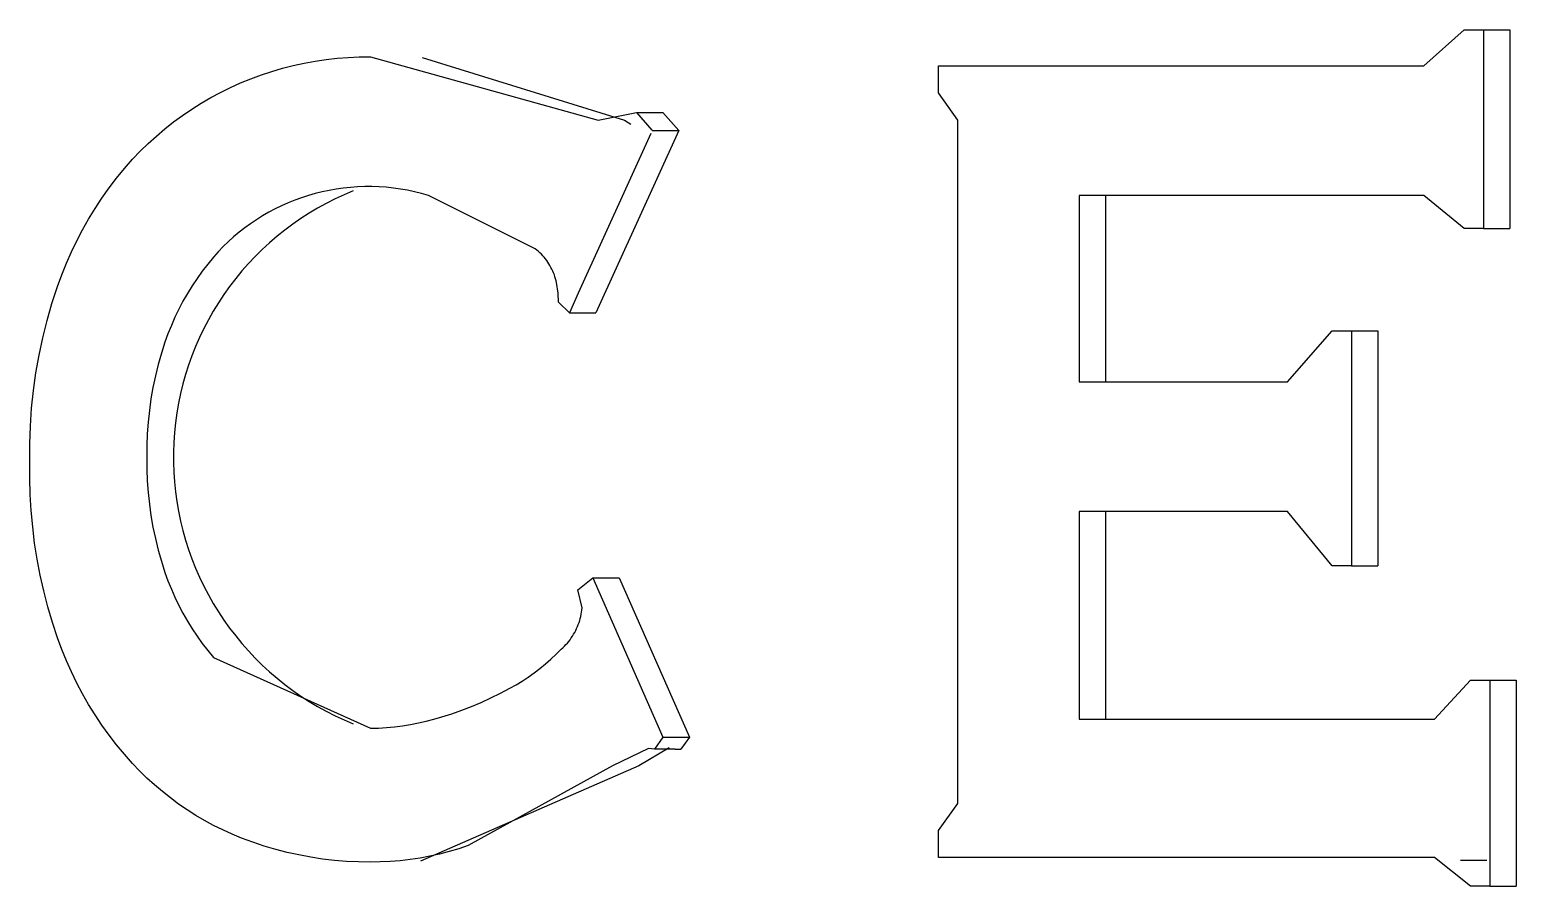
# Model space of a CAD drawing. Header units: millimetres. Extents: x -1480 to 5249, y -840 to 3860.
# Drawn here: x -679.225 to -675.847, y 3065.919 to 3067.865 of the extents above; entities that cross this region are included whole.
import ezdxf

# ---------------------------------------------------------------- set-up
doc = ezdxf.new("R2010")
doc.units = ezdxf.units.MM
doc.header["$MEASUREMENT"] = 0
doc.layers.add('Utwórz2D linie widoczne', color=7, linetype='Continuous', true_color=0x000000)

msp = doc.modelspace()

# ---------------------------------------------------------------- linework, layer by layer
at = {"layer": 'Utwórz2D linie widoczne'}
for p, q in [((-676.0572, 3067.7824), (-675.9653, 3067.8645)), ((-675.9653, 3067.8645), (-675.9218, 3067.8645)), ((-675.9218, 3067.8645), (-675.9218, 3067.4129)), ((-675.9218, 3067.8645), (-675.8617, 3067.8645)), ((-675.8617, 3067.8645), (-675.8617, 3067.4129)), ((-678.5767, 3067.7932), (-678.5517, 3067.7969)), ((-678.5517, 3067.7969), (-678.5266, 3067.7997)), ((-678.5266, 3067.7997), (-678.5015, 3067.8016)), ((-678.5015, 3067.8016), (-678.4763, 3067.8027)), ((-678.4763, 3067.8027), (-678.451, 3067.8028)), ((-678.451, 3067.8028), (-677.9337, 3067.6592)), ((-678.3332, 3067.8013), (-677.8736, 3067.6592)), ((-678.6988, 3067.7621), (-678.6748, 3067.77)), ((-678.6748, 3067.77), (-678.6506, 3067.7771)), ((-678.6506, 3067.7771), (-678.6262, 3067.7833)), ((-678.6262, 3067.7833), (-678.6015, 3067.7887)), ((-678.6015, 3067.7887), (-678.5767, 3067.7932)), ((-677.1598, 3067.7824), (-676.0572, 3067.7824)), ((-677.1598, 3067.7209), (-677.1598, 3067.7824)), ((-678.7915, 3067.7222), (-678.7688, 3067.7334)), ((-678.7688, 3067.7334), (-678.7458, 3067.7438)), ((-678.7458, 3067.7438), (-678.7225, 3067.7533)), ((-678.7225, 3067.7533), (-678.6988, 3067.7621)), ((-678.8568, 3067.6841), (-678.8355, 3067.6976)), ((-678.8355, 3067.6976), (-678.8137, 3067.7103)), ((-678.8137, 3067.7103), (-678.7915, 3067.7222)), ((-677.1164, 3067.6592), (-677.1598, 3067.7209)), ((-678.8981, 3067.655), (-678.8777, 3067.6699)), ((-678.8777, 3067.6699), (-678.8568, 3067.6841)), ((-677.9337, 3067.6592), (-677.8466, 3067.6763)), ((-677.8466, 3067.6763), (-677.8116, 3067.6367)), ((-677.8466, 3067.6763), (-677.7865, 3067.6763)), ((-677.7865, 3067.6763), (-677.7503, 3067.6354)), ((-678.9372, 3067.6231), (-678.9179, 3067.6394)), ((-678.9179, 3067.6394), (-678.8981, 3067.655)), ((-677.8134, 3067.6287), (-677.9788, 3067.2657)), ((-677.7503, 3067.6354), (-677.9388, 3067.2216)), ((-677.8736, 3067.6592), (-677.8591, 3067.6503)), ((-677.8104, 3067.6354), (-677.7503, 3067.6354)), ((-677.1164, 3066.1066), (-677.1164, 3067.6592)), ((-678.974, 3067.5886), (-678.9559, 3067.6062)), ((-678.9559, 3067.6062), (-678.9372, 3067.6231)), ((-679.01, 3067.5492), (-678.9915, 3067.5704)), ((-678.9915, 3067.5704), (-678.974, 3067.5886)), ((-679.0448, 3067.505), (-679.0277, 3067.5274)), ((-679.0277, 3067.5274), (-679.01, 3067.5492)), ((-679.061, 3067.482), (-679.0448, 3067.505)), ((-678.5764, 3067.4923), (-678.592, 3067.4878)), ((-678.5606, 3067.4962), (-678.5764, 3067.4923)), ((-678.5446, 3067.4996), (-678.5606, 3067.4962)), ((-678.5286, 3067.5025), (-678.5446, 3067.4996)), ((-678.5125, 3067.5047), (-678.5286, 3067.5025)), ((-678.4963, 3067.5064), (-678.5125, 3067.5047)), ((-678.4901, 3067.4985), (-678.5108, 3067.4898)), ((-678.48, 3067.5076), (-678.4963, 3067.5064)), ((-678.4638, 3067.5082), (-678.48, 3067.5076)), ((-678.4475, 3067.5082), (-678.4638, 3067.5082)), ((-678.4312, 3067.5076), (-678.4475, 3067.5082)), ((-678.415, 3067.5065), (-678.4312, 3067.5076)), ((-678.3988, 3067.5048), (-678.415, 3067.5065)), ((-678.3827, 3067.5026), (-678.3988, 3067.5048)), ((-678.3666, 3067.4997), (-678.3827, 3067.5026)), ((-678.3507, 3067.4964), (-678.3666, 3067.4997)), ((-678.3349, 3067.4925), (-678.3507, 3067.4964)), ((-678.3192, 3067.488), (-678.3349, 3067.4925)), ((-679.0912, 3067.4345), (-679.0765, 3067.4585)), ((-679.0765, 3067.4585), (-679.061, 3067.482)), ((-678.6528, 3067.4645), (-678.6674, 3067.4574)), ((-678.6379, 3067.4711), (-678.6528, 3067.4645)), ((-678.6228, 3067.4772), (-678.6379, 3067.4711)), ((-678.6075, 3067.4828), (-678.6228, 3067.4772)), ((-678.592, 3067.4878), (-678.6075, 3067.4828)), ((-678.5709, 3067.4593), (-678.5902, 3067.4478)), ((-678.5512, 3067.4701), (-678.5709, 3067.4593)), ((-678.5312, 3067.4803), (-678.5512, 3067.4701)), ((-678.5108, 3067.4898), (-678.5312, 3067.4803)), ((-678.0762, 3067.3669), (-678.3192, 3067.488)), ((-676.8407, 3067.488), (-676.8407, 3067.0643)), ((-676.0572, 3067.488), (-676.8407, 3067.488)), ((-676.7806, 3067.488), (-676.7806, 3067.0643)), ((-675.9653, 3067.4129), (-676.0572, 3067.488)), ((-679.1051, 3067.41), (-679.0912, 3067.4345)), ((-678.7097, 3067.433), (-678.7232, 3067.4239)), ((-678.6959, 3067.4416), (-678.7097, 3067.433)), ((-678.6818, 3067.4497), (-678.6959, 3067.4416)), ((-678.6674, 3067.4574), (-678.6818, 3067.4497)), ((-678.6091, 3067.4356), (-678.6275, 3067.4228)), ((-678.5902, 3067.4478), (-678.6091, 3067.4356)), ((-679.1182, 3067.3851), (-679.1051, 3067.41)), ((-678.7617, 3067.3939), (-678.7738, 3067.383)), ((-678.7492, 3067.4043), (-678.7617, 3067.3939)), ((-678.7364, 3067.4143), (-678.7492, 3067.4043)), ((-678.7232, 3067.4239), (-678.7364, 3067.4143)), ((-678.663, 3067.3953), (-678.6801, 3067.3807)), ((-678.6455, 3067.4094), (-678.663, 3067.3953)), ((-678.6275, 3067.4228), (-678.6455, 3067.4094)), ((-675.9218, 3067.4129), (-675.9653, 3067.4129)), ((-675.9218, 3067.4129), (-675.8617, 3067.4129)), ((-679.1419, 3067.334), (-679.1305, 3067.3598)), ((-679.1305, 3067.3598), (-679.1182, 3067.3851)), ((-678.7969, 3067.36), (-678.8078, 3067.3479)), ((-678.7856, 3067.3717), (-678.7969, 3067.36)), ((-678.7738, 3067.383), (-678.7856, 3067.3717)), ((-678.6966, 3067.3654), (-678.7126, 3067.3496)), ((-678.6801, 3067.3807), (-678.6966, 3067.3654)), ((-678.0726, 3067.364), (-678.0762, 3067.3669)), ((-678.0691, 3067.3609), (-678.0726, 3067.364)), ((-678.0657, 3067.3578), (-678.0691, 3067.3609)), ((-678.0624, 3067.3545), (-678.0657, 3067.3578)), ((-679.1524, 3067.308), (-679.1419, 3067.334)), ((-678.8207, 3067.3322), (-678.8331, 3067.3161)), ((-678.8078, 3067.3479), (-678.8207, 3067.3322)), ((-678.728, 3067.3333), (-678.7429, 3067.3165)), ((-678.7126, 3067.3496), (-678.728, 3067.3333)), ((-678.0592, 3067.3511), (-678.0624, 3067.3545)), ((-678.0562, 3067.3476), (-678.0592, 3067.3511)), ((-678.0532, 3067.344), (-678.0562, 3067.3476)), ((-678.0504, 3067.3403), (-678.0532, 3067.344)), ((-678.0478, 3067.3365), (-678.0504, 3067.3403)), ((-678.0452, 3067.3326), (-678.0478, 3067.3365)), ((-678.0429, 3067.3287), (-678.0452, 3067.3326)), ((-678.0406, 3067.3246), (-678.0429, 3067.3287)), ((-678.0385, 3067.3205), (-678.0406, 3067.3246)), ((-679.1621, 3067.2815), (-679.1524, 3067.308)), ((-678.8449, 3067.2996), (-678.8561, 3067.2826)), ((-678.8331, 3067.3161), (-678.8449, 3067.2996)), ((-678.7571, 3067.2991), (-678.7708, 3067.2813)), ((-678.7429, 3067.3165), (-678.7571, 3067.2991)), ((-678.0365, 3067.3163), (-678.0385, 3067.3205)), ((-678.0347, 3067.312), (-678.0365, 3067.3163)), ((-678.033, 3067.3077), (-678.0347, 3067.312)), ((-678.0315, 3067.3033), (-678.033, 3067.3077)), ((-678.0301, 3067.2989), (-678.0315, 3067.3033)), ((-678.0289, 3067.2944), (-678.0301, 3067.2989)), ((-678.0279, 3067.2899), (-678.0289, 3067.2944)), ((-678.0243, 3067.266), (-678.0279, 3067.2899)), ((-679.1746, 3067.2429), (-679.1621, 3067.2815)), ((-678.8668, 3067.2653), (-678.8769, 3067.2477)), ((-678.8561, 3067.2826), (-678.8668, 3067.2653)), ((-678.7838, 3067.263), (-678.7962, 3067.2443)), ((-678.7708, 3067.2813), (-678.7838, 3067.263)), ((-678.0232, 3067.2454), (-678.0243, 3067.266)), ((-677.9788, 3067.2657), (-677.9989, 3067.2216)), ((-679.1857, 3067.2039), (-679.1746, 3067.2429)), ((-678.8863, 3067.2297), (-678.8951, 3067.2113)), ((-678.8769, 3067.2477), (-678.8863, 3067.2297)), ((-678.808, 3067.2251), (-678.8191, 3067.2056)), ((-678.7962, 3067.2443), (-678.808, 3067.2251)), ((-677.9989, 3067.2216), (-678.0232, 3067.2454)), ((-679.1955, 3067.1646), (-679.1857, 3067.2039)), ((-678.9033, 3067.1927), (-678.9109, 3067.1739)), ((-678.8951, 3067.2113), (-678.9033, 3067.1927)), ((-678.8191, 3067.2056), (-678.8295, 3067.1857)), ((-677.9989, 3067.2216), (-677.9388, 3067.2216)), ((-679.2039, 3067.1249), (-679.1955, 3067.1646)), ((-678.9178, 3067.1548), (-678.9259, 3067.1294)), ((-678.9109, 3067.1739), (-678.9178, 3067.1548)), ((-678.8392, 3067.1654), (-678.8482, 3067.1449)), ((-678.8295, 3067.1857), (-678.8392, 3067.1654)), ((-676.3667, 3067.0643), (-676.2652, 3067.1806)), ((-676.2652, 3067.1806), (-676.2217, 3067.1806)), ((-676.2217, 3067.1806), (-676.2217, 3066.6468)), ((-676.2217, 3067.1806), (-676.1616, 3067.1806)), ((-676.1616, 3067.1806), (-676.1616, 3066.6468)), ((-679.2109, 3067.0849), (-679.2039, 3067.1249)), ((-678.9259, 3067.1294), (-678.9332, 3067.1038)), ((-678.8565, 3067.124), (-678.8641, 3067.1028)), ((-678.8482, 3067.1449), (-678.8565, 3067.124)), ((-678.9332, 3067.1038), (-678.9396, 3067.078)), ((-678.8641, 3067.1028), (-678.871, 3067.0814)), ((-679.2165, 3067.0448), (-679.2109, 3067.0849)), ((-678.9396, 3067.078), (-678.9451, 3067.0519)), ((-678.8771, 3067.0598), (-678.8824, 3067.038)), ((-678.871, 3067.0814), (-678.8771, 3067.0598)), ((-676.8407, 3067.0643), (-676.3667, 3067.0643)), ((-679.2208, 3067.0044), (-679.2165, 3067.0448)), ((-678.9496, 3067.0257), (-678.9533, 3066.9994)), ((-678.9451, 3067.0519), (-678.9496, 3067.0257)), ((-678.8824, 3067.038), (-678.8871, 3067.016)), ((-679.2236, 3066.964), (-679.2208, 3067.0044)), ((-678.9533, 3066.9994), (-678.9561, 3066.9729)), ((-678.8909, 3066.9939), (-678.894, 3066.9716)), ((-678.8871, 3067.016), (-678.8909, 3066.9939)), ((-679.225, 3066.9234), (-679.2236, 3066.964)), ((-678.9561, 3066.9729), (-678.9579, 3066.9464)), ((-678.894, 3066.9716), (-678.8963, 3066.9493)), ((-679.2249, 3066.8829), (-679.225, 3066.9234)), ((-678.9579, 3066.9464), (-678.9588, 3066.9198)), ((-678.9588, 3066.9198), (-678.9588, 3066.8931)), ((-678.8978, 3066.9269), (-678.8986, 3066.9044)), ((-678.8963, 3066.9493), (-678.8978, 3066.9269)), ((-678.9588, 3066.8931), (-678.9588, 3066.8665)), ((-678.8986, 3066.9044), (-678.8986, 3066.882)), ((-679.2251, 3066.8459), (-679.2249, 3066.8829)), ((-678.9588, 3066.8665), (-678.9579, 3066.8399)), ((-678.8986, 3066.882), (-678.8978, 3066.8595)), ((-678.8978, 3066.8595), (-678.8963, 3066.8371)), ((-679.224, 3066.8089), (-679.2251, 3066.8459)), ((-678.9579, 3066.8399), (-678.9561, 3066.8134)), ((-678.8963, 3066.8371), (-678.894, 3066.8148)), ((-679.2218, 3066.772), (-679.224, 3066.8089)), ((-678.9561, 3066.8134), (-678.9533, 3066.7869)), ((-678.9533, 3066.7869), (-678.9496, 3066.7606)), ((-678.894, 3066.8148), (-678.8909, 3066.7925)), ((-678.8909, 3066.7925), (-678.8871, 3066.7704)), ((-679.2184, 3066.7351), (-679.2218, 3066.772)), ((-678.9496, 3066.7606), (-678.9451, 3066.7344)), ((-678.8871, 3066.7704), (-678.8824, 3066.7484)), ((-676.8407, 3066.77), (-676.8407, 3066.2982)), ((-676.3667, 3066.77), (-676.8407, 3066.77)), ((-676.7806, 3066.77), (-676.7806, 3066.2982)), ((-676.2652, 3066.6468), (-676.3667, 3066.77)), ((-679.2139, 3066.6984), (-679.2184, 3066.7351)), ((-678.9451, 3066.7344), (-678.9396, 3066.7083)), ((-678.8824, 3066.7484), (-678.8771, 3066.7266)), ((-678.8771, 3066.7266), (-678.871, 3066.7049)), ((-679.2081, 3066.6619), (-679.2139, 3066.6984)), ((-678.9396, 3066.7083), (-678.9332, 3066.6825)), ((-678.9332, 3066.6825), (-678.9259, 3066.6569)), ((-678.871, 3066.7049), (-678.8641, 3066.6835)), ((-678.8641, 3066.6835), (-678.8565, 3066.6624)), ((-679.2012, 3066.6255), (-679.2081, 3066.6619)), ((-678.9259, 3066.6569), (-678.9178, 3066.6316)), ((-678.8565, 3066.6624), (-678.8482, 3066.6415)), ((-679.1931, 3066.5894), (-679.2012, 3066.6255)), ((-678.9178, 3066.6316), (-678.9109, 3066.6125)), ((-678.8482, 3066.6415), (-678.8392, 3066.621)), ((-678.8392, 3066.621), (-678.8295, 3066.6007)), ((-677.9795, 3066.5924), (-677.9458, 3066.6194)), ((-677.9458, 3066.6194), (-677.7862, 3066.2573)), ((-677.9458, 3066.6194), (-677.8857, 3066.6194)), ((-677.8857, 3066.6194), (-677.7261, 3066.2573)), ((-676.2217, 3066.6468), (-676.2652, 3066.6468)), ((-676.2217, 3066.6468), (-676.1616, 3066.6468)), ((-679.1839, 3066.5536), (-679.1931, 3066.5894)), ((-678.9109, 3066.6125), (-678.9033, 3066.5936)), ((-678.9033, 3066.5936), (-678.8951, 3066.575)), ((-678.8295, 3066.6007), (-678.8191, 3066.5808)), ((-678.8191, 3066.5808), (-678.808, 3066.5613)), ((-677.9699, 3066.5511), (-677.9795, 3066.5924)), ((-679.1736, 3066.518), (-679.1839, 3066.5536)), ((-678.8951, 3066.575), (-678.8863, 3066.5567)), ((-678.8863, 3066.5567), (-678.8769, 3066.5387)), ((-678.808, 3066.5613), (-678.7962, 3066.5421)), ((-677.9704, 3066.5462), (-677.9699, 3066.5511)), ((-679.1621, 3066.4829), (-679.1736, 3066.518)), ((-678.8769, 3066.5387), (-678.8668, 3066.521)), ((-678.8668, 3066.521), (-678.8562, 3066.5037)), ((-678.7962, 3066.5421), (-678.7838, 3066.5234)), ((-678.7838, 3066.5234), (-678.7708, 3066.5051)), ((-677.9804, 3066.5085), (-677.9785, 3066.513)), ((-677.9785, 3066.513), (-677.9769, 3066.5176)), ((-677.9769, 3066.5176), (-677.9754, 3066.5223)), ((-677.9754, 3066.5223), (-677.9741, 3066.527)), ((-677.9741, 3066.527), (-677.9729, 3066.5318)), ((-677.9729, 3066.5318), (-677.9719, 3066.5365)), ((-677.9719, 3066.5365), (-677.9711, 3066.5414)), ((-677.9711, 3066.5414), (-677.9704, 3066.5462)), ((-679.1524, 3066.4567), (-679.1621, 3066.4829)), ((-678.8562, 3066.5037), (-678.8449, 3066.4868)), ((-678.8449, 3066.4868), (-678.8331, 3066.4702)), ((-678.7708, 3066.5051), (-678.7571, 3066.4873)), ((-678.7571, 3066.4873), (-678.7429, 3066.4699)), ((-677.9973, 3066.4788), (-677.9944, 3066.4828)), ((-677.9944, 3066.4828), (-677.9917, 3066.4868)), ((-677.9917, 3066.4868), (-677.9892, 3066.491)), ((-677.9892, 3066.491), (-677.9867, 3066.4952)), ((-677.9867, 3066.4952), (-677.9845, 3066.4996)), ((-677.9845, 3066.4996), (-677.9823, 3066.504)), ((-677.9823, 3066.504), (-677.9804, 3066.5085)), ((-679.1419, 3066.4309), (-679.1524, 3066.4567)), ((-678.8331, 3066.4702), (-678.8207, 3066.4541)), ((-678.8207, 3066.4541), (-678.8078, 3066.4384)), ((-678.7429, 3066.4699), (-678.728, 3066.4531)), ((-678.728, 3066.4531), (-678.7126, 3066.4367)), ((-678.0408, 3066.4344), (-678.0288, 3066.4456)), ((-678.0288, 3066.4456), (-678.0172, 3066.4572)), ((-678.0172, 3066.4572), (-678.0136, 3066.4605)), ((-678.0136, 3066.4605), (-678.0101, 3066.4639)), ((-678.0101, 3066.4639), (-678.0067, 3066.4675)), ((-678.0067, 3066.4675), (-678.0034, 3066.4711)), ((-678.0034, 3066.4711), (-678.0003, 3066.4749)), ((-678.0003, 3066.4749), (-677.9973, 3066.4788)), ((-679.1305, 3066.4054), (-679.1419, 3066.4309)), ((-678.8078, 3066.4384), (-678.451, 3066.2776)), ((-678.7126, 3066.4367), (-678.6966, 3066.421)), ((-678.6966, 3066.421), (-678.6801, 3066.4057)), ((-678.079, 3066.4033), (-678.0659, 3066.4133)), ((-678.0659, 3066.4133), (-678.0532, 3066.4236)), ((-678.0532, 3066.4236), (-678.0408, 3066.4344)), ((-679.1183, 3066.3803), (-679.1305, 3066.4054)), ((-679.1052, 3066.3557), (-679.1183, 3066.3803)), ((-678.6801, 3066.4057), (-678.663, 3066.3911)), ((-678.663, 3066.3911), (-678.6455, 3066.377)), ((-678.1201, 3066.3763), (-678.1061, 3066.3849)), ((-678.1061, 3066.3849), (-678.0924, 3066.3939)), ((-678.0924, 3066.3939), (-678.079, 3066.4033)), ((-676.033, 3066.2982), (-675.9509, 3066.3871)), ((-675.9509, 3066.3871), (-675.9073, 3066.3871)), ((-675.9073, 3066.3871), (-675.9073, 3065.9186)), ((-675.9073, 3066.3871), (-675.8472, 3066.3871)), ((-675.8472, 3066.3871), (-675.8472, 3065.9186)), ((-679.0913, 3066.3315), (-679.1052, 3066.3557)), ((-678.6455, 3066.377), (-678.6275, 3066.3636)), ((-678.6275, 3066.3636), (-678.609, 3066.3508)), ((-678.609, 3066.3508), (-678.5902, 3066.3386)), ((-678.1989, 3066.3364), (-678.1771, 3066.3464)), ((-678.1771, 3066.3464), (-678.1556, 3066.357)), ((-678.1556, 3066.357), (-678.1344, 3066.3683)), ((-678.1344, 3066.3683), (-678.1201, 3066.3763)), ((-679.0766, 3066.3078), (-679.0913, 3066.3315)), ((-678.5902, 3066.3386), (-678.5709, 3066.3271)), ((-678.5709, 3066.3271), (-678.5512, 3066.3162)), ((-678.5512, 3066.3162), (-678.5312, 3066.3061)), ((-678.289, 3066.3035), (-678.2661, 3066.3106)), ((-678.2661, 3066.3106), (-678.2434, 3066.3185)), ((-678.2434, 3066.3185), (-678.221, 3066.3271)), ((-678.221, 3066.3271), (-678.1989, 3066.3364)), ((-679.0611, 3066.2846), (-679.0766, 3066.3078)), ((-679.0448, 3066.262), (-679.0611, 3066.2846)), ((-678.5312, 3066.3061), (-678.5108, 3066.2966)), ((-678.5108, 3066.2966), (-678.4901, 3066.2879)), ((-678.451, 3066.2776), (-678.4327, 3066.2781)), ((-678.4327, 3066.2781), (-678.4145, 3066.2791)), ((-678.4145, 3066.2791), (-678.3962, 3066.2808)), ((-678.3962, 3066.2808), (-678.3781, 3066.2831)), ((-678.3781, 3066.2831), (-678.36, 3066.286)), ((-678.36, 3066.286), (-678.342, 3066.2895)), ((-678.342, 3066.2895), (-678.3242, 3066.2936)), ((-678.3242, 3066.2936), (-678.3065, 3066.2982)), ((-678.3065, 3066.2982), (-678.289, 3066.3035)), ((-676.8407, 3066.2982), (-676.033, 3066.2982)), ((-679.0277, 3066.2399), (-679.0448, 3066.262)), ((-677.7862, 3066.2573), (-677.8054, 3066.2299)), ((-677.7862, 3066.2573), (-677.7261, 3066.2573)), ((-677.7261, 3066.2573), (-677.7453, 3066.2299)), ((-679.01, 3066.2184), (-679.0277, 3066.2399)), ((-678.9915, 3066.1975), (-679.01, 3066.2184)), ((-677.8189, 3066.2316), (-677.901, 3066.1922)), ((-677.7719, 3066.2334), (-677.8409, 3066.1922)), ((-677.8054, 3066.2299), (-677.8189, 3066.2316)), ((-677.7588, 3066.2299), (-677.8054, 3066.2299)), ((-677.7588, 3066.2299), (-677.7453, 3066.2299)), ((-678.9754, 3066.1806), (-678.9915, 3066.1975)), ((-678.9587, 3066.1644), (-678.9754, 3066.1806)), ((-677.8409, 3066.1922), (-678.3369, 3065.9755)), ((-677.901, 3066.1922), (-678.2286, 3066.0109)), ((-678.9415, 3066.1487), (-678.9587, 3066.1644)), ((-678.9237, 3066.1336), (-678.9415, 3066.1487)), ((-678.9055, 3066.1192), (-678.9237, 3066.1336)), ((-678.8867, 3066.1054), (-678.9055, 3066.1192)), ((-678.8675, 3066.0922), (-678.8867, 3066.1054)), ((-678.8478, 3066.0797), (-678.8675, 3066.0922)), ((-678.8277, 3066.0679), (-678.8478, 3066.0797)), ((-677.1598, 3066.045), (-677.1164, 3066.1066)), ((-678.8073, 3066.0569), (-678.8277, 3066.0679)), ((-678.7864, 3066.0465), (-678.8073, 3066.0569)), ((-678.7652, 3066.0369), (-678.7864, 3066.0465)), ((-677.1598, 3065.9836), (-677.1598, 3066.045)), ((-678.7437, 3066.028), (-678.7652, 3066.0369)), ((-678.7181, 3066.0185), (-678.7437, 3066.028)), ((-678.6923, 3066.01), (-678.7181, 3066.0185)), ((-678.6662, 3066.0023), (-678.6923, 3066.01)), ((-678.2286, 3066.0109), (-678.2501, 3066.0037)), ((-678.6398, 3065.9955), (-678.6662, 3066.0023)), ((-678.6133, 3065.9896), (-678.6398, 3065.9955)), ((-678.5865, 3065.9846), (-678.6133, 3065.9896)), ((-678.5596, 3065.9805), (-678.5865, 3065.9846)), ((-678.5326, 3065.9774), (-678.5596, 3065.9805)), ((-678.5054, 3065.9751), (-678.5326, 3065.9774)), ((-678.4782, 3065.9738), (-678.5054, 3065.9751)), ((-678.451, 3065.9735), (-678.4782, 3065.9738)), ((-678.4284, 3065.9738), (-678.451, 3065.9735)), ((-678.4057, 3065.9748), (-678.4284, 3065.9738)), ((-678.3831, 3065.9767), (-678.4057, 3065.9748)), ((-678.3606, 3065.9793), (-678.3831, 3065.9767)), ((-678.3382, 3065.9827), (-678.3606, 3065.9793)), ((-678.3159, 3065.9868), (-678.3382, 3065.9827)), ((-678.2938, 3065.9917), (-678.3159, 3065.9868)), ((-678.2719, 3065.9973), (-678.2938, 3065.9917)), ((-678.2501, 3066.0037), (-678.2719, 3065.9973)), ((-676.033, 3065.9836), (-677.1598, 3065.9836)), ((-675.9509, 3065.9186), (-676.033, 3065.9836)), ((-675.9138, 3065.9768), (-675.9739, 3065.9768)), ((-675.9073, 3065.9186), (-675.9509, 3065.9186)), ((-675.9073, 3065.9186), (-675.8472, 3065.9186))]:
    msp.add_line(p, q, dxfattribs=at)

doc.saveas('drawing.dxf')
